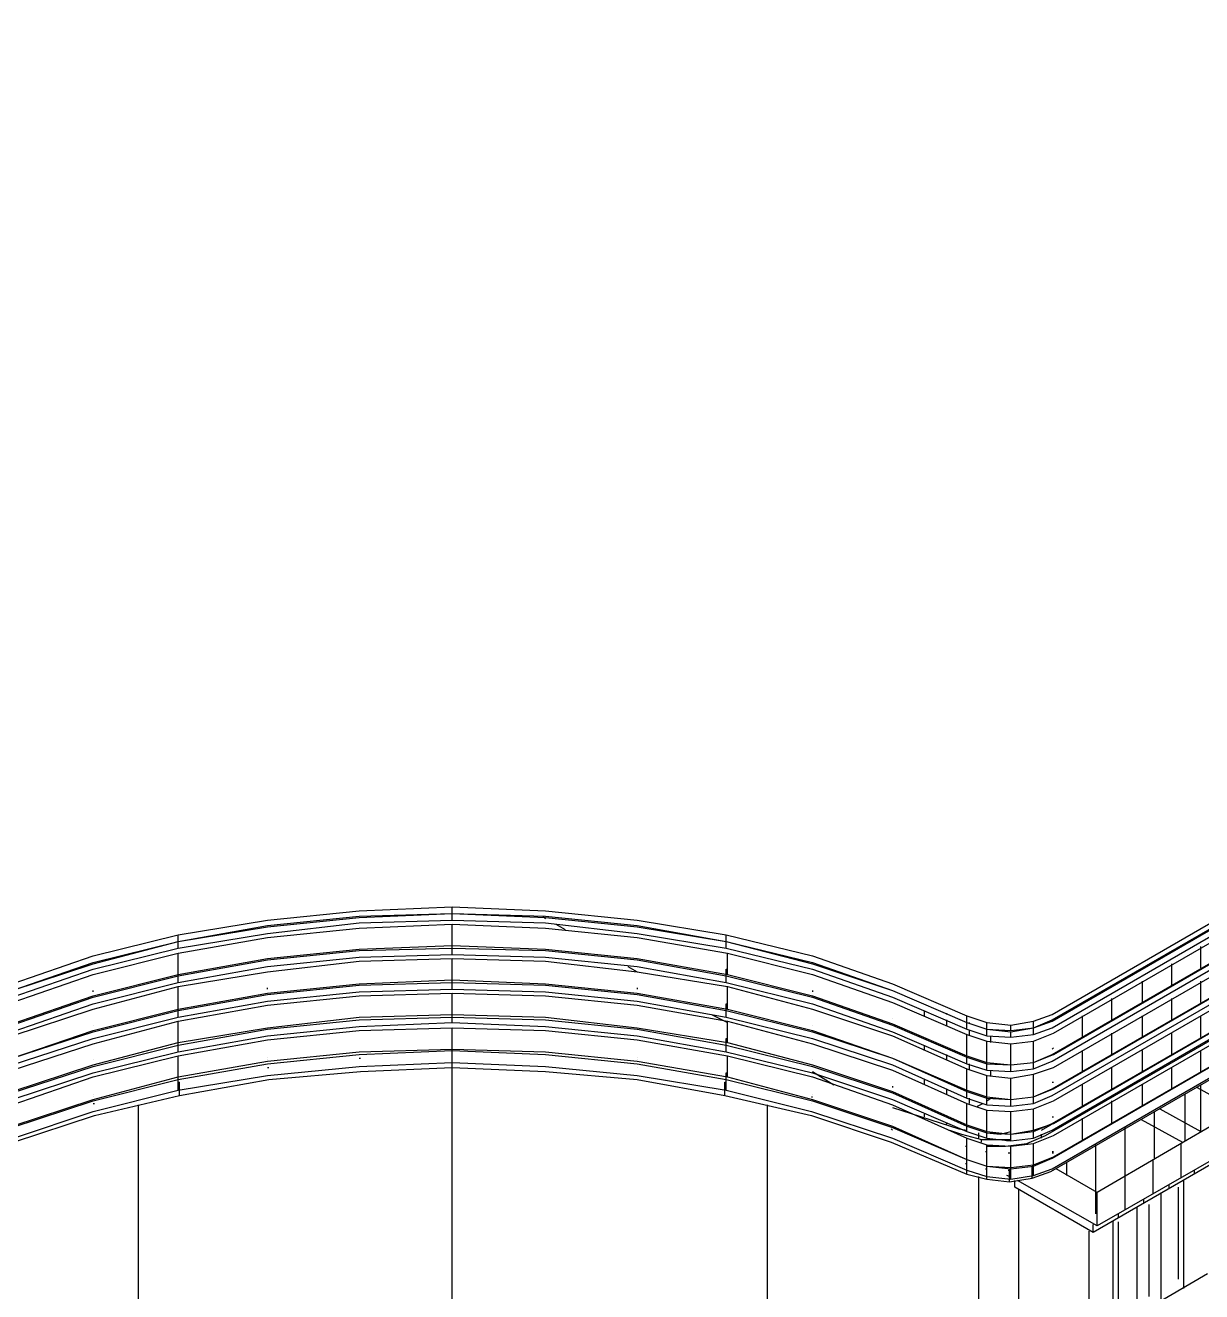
# Model space of a CAD drawing. Header units: inches. Extents: x 0.3 to 16.2, y 0.3 to 11.4.
# Drawn here: x 3.3969 to 3.7451, y 1.8337 to 2.2087 of the extents above; entities that cross this region are included whole.
import ezdxf

# ---------------------------------------------------------------- set-up
doc = ezdxf.new("R2010")
doc.units = ezdxf.units.IN
doc.header["$LTSCALE"] = 0.009843
doc.header["$MEASUREMENT"] = 0
doc.layers.add('GEOMETRY', color=7, linetype='Continuous')

msp = doc.modelspace()

# ---------------------------------------------------------------- linework, layer by layer
at = {"layer": 'GEOMETRY'}
for p, q in [((3.70079, 1.91575), (4.20787, 2.20866)), ((3.70079, 1.91575), (4.20787, 2.20866)), ((3.70079, 1.91417), (4.20787, 2.20669)), ((3.70079, 1.91378), (4.20827, 2.20669)), ((3.70079, 1.91378), (4.20827, 2.20669)), ((3.70079, 1.91181), (4.20827, 2.20512)), ((3.70118, 1.91024), (4.21142, 2.20472)), ((3.70118, 1.91024), (4.21142, 2.20472)), ((3.70118, 1.90394), (4.21142, 2.19843)), ((3.70079, 1.90394), (4.20827, 2.19685)), ((3.70079, 1.90394), (4.20827, 2.19685)), ((3.70079, 1.90394), (4.20827, 2.19685)), ((3.70079, 1.90197), (4.20827, 2.19488)), ((3.70118, 1.9), (4.21142, 2.19488)), ((3.70118, 1.9), (4.21142, 2.19488)), ((3.70079, 1.8937), (4.20827, 2.18661)), ((3.70079, 1.8937), (4.20827, 2.18661)), ((3.70079, 1.8937), (4.20827, 2.18661)), ((3.70118, 1.8937), (4.21142, 2.18819)), ((3.70079, 1.89173), (4.20827, 2.18465)), ((3.70118, 1.89016), (4.21142, 2.18465)), ((3.70118, 1.89016), (4.21142, 2.18465)), ((3.70079, 1.88346), (4.20827, 2.17638)), ((3.70079, 1.88346), (4.20827, 2.17638)), ((3.70079, 1.88346), (4.20827, 2.17638)), ((3.70118, 1.88346), (4.21142, 2.17835)), ((3.70079, 1.8815), (4.20827, 2.17441)), ((3.70118, 1.87992), (4.21142, 2.17441)), ((3.70118, 1.87992), (4.21142, 2.17441)), ((3.70118, 1.87362), (4.21142, 2.16811)), ((3.70079, 1.87323), (4.20827, 2.16614)), ((3.70079, 1.87008), (4.20591, 2.16181)), ((3.70039, 1.86929), (4.20079, 2.15827)), ((3.69882, 1.87992), (4.17402, 2.15394)), ((3.69882, 1.87992), (4.17402, 2.15394)), ((3.69764, 1.8815), (4.16181, 2.14961)), ((3.69764, 1.8815), (4.16181, 2.14961)), ((3.4685, 1.9437), (3.49567, 1.94646)), ((3.4685, 1.9437), (3.49567, 1.94646)), ((3.49567, 1.94646), (3.52323, 1.94764)), ((3.49567, 1.94646), (3.52323, 1.94764)), ((3.52323, 1.94764), (3.55079, 1.94646)), ((3.52323, 1.94764), (3.55079, 1.94646)), ((3.52323, 1.94567), (3.52323, 1.94764)), ((3.55079, 1.94646), (3.57795, 1.9437)), ((3.55079, 1.94646), (3.57795, 1.9437)), ((3.44213, 1.93937), (3.4685, 1.9437)), ((3.44213, 1.93937), (3.4685, 1.9437)), ((3.4685, 1.94213), (3.49567, 1.94488)), ((3.4685, 1.94173), (3.49567, 1.94449)), ((3.4685, 1.94173), (3.49567, 1.94449)), ((3.4685, 1.93976), (3.49567, 1.94291)), ((3.49567, 1.94488), (3.52323, 1.94567)), ((3.49567, 1.94449), (3.52323, 1.94567)), ((3.49567, 1.94449), (3.52323, 1.94567)), ((3.49567, 1.94291), (3.52323, 1.9437)), ((3.49567, 1.94134), (3.52323, 1.94252)), ((3.49567, 1.94134), (3.52323, 1.94252)), ((3.52323, 1.94567), (3.55079, 1.94488)), ((3.52323, 1.94567), (3.55079, 1.94449)), ((3.52323, 1.94567), (3.55079, 1.94449)), ((3.52323, 1.9437), (3.52323, 1.94567)), ((3.52323, 1.9437), (3.55079, 1.94291)), ((3.52323, 1.94252), (3.55079, 1.94134)), ((3.52323, 1.94252), (3.55079, 1.94134)), ((3.52323, 1.93622), (3.52323, 1.94252)), ((3.55, 1.94488), (3.55079, 1.94409)), ((3.55079, 1.94488), (3.57795, 1.94213)), ((3.55079, 1.94449), (3.57795, 1.94173)), ((3.55079, 1.94449), (3.57795, 1.94173)), ((3.55079, 1.94291), (3.57795, 1.93976)), ((3.55394, 1.94252), (3.55669, 1.94094)), ((3.57795, 1.9437), (3.60433, 1.93937)), ((3.57795, 1.9437), (3.60433, 1.93937)), ((3.41693, 1.93307), (3.44213, 1.93937)), ((3.41693, 1.93307), (3.44213, 1.93937)), ((3.44213, 1.9374), (3.4685, 1.94213)), ((3.44213, 1.9374), (3.4685, 1.94173)), ((3.44213, 1.9374), (3.4685, 1.94173)), ((3.44213, 1.93543), (3.4685, 1.93976)), ((3.44213, 1.9374), (3.44213, 1.93937)), ((3.4685, 1.93858), (3.49567, 1.94134)), ((3.4685, 1.93858), (3.49567, 1.94134)), ((3.55079, 1.94134), (3.57795, 1.93858)), ((3.55079, 1.94134), (3.57795, 1.93858)), ((3.57795, 1.94213), (3.60433, 1.9374)), ((3.57795, 1.94173), (3.60433, 1.9374)), ((3.57795, 1.94173), (3.60433, 1.9374)), ((3.57795, 1.93976), (3.60433, 1.93543)), ((3.60433, 1.93937), (3.62992, 1.93307)), ((3.60433, 1.93937), (3.62992, 1.93307)), ((3.60433, 1.9374), (3.60433, 1.93937)), ((3.41693, 1.9311), (3.44213, 1.9374)), ((3.41693, 1.93071), (3.44213, 1.9374)), ((3.41693, 1.93071), (3.44213, 1.9374)), ((3.41693, 1.92913), (3.44213, 1.93543)), ((3.44213, 1.93386), (3.4685, 1.93858)), ((3.44213, 1.93386), (3.4685, 1.93858)), ((3.44213, 1.93543), (3.44213, 1.9374)), ((3.4685, 1.93228), (3.49567, 1.93504)), ((3.49567, 1.93504), (3.52323, 1.93622)), ((3.49567, 1.93465), (3.52323, 1.93543)), ((3.49567, 1.93465), (3.52323, 1.93543)), ((3.49567, 1.93465), (3.52323, 1.93543)), ((3.52323, 1.93543), (3.52323, 1.9374)), ((3.52323, 1.93622), (3.55079, 1.93504)), ((3.52323, 1.93543), (3.55079, 1.93465)), ((3.52323, 1.93543), (3.55079, 1.93465)), ((3.52323, 1.93543), (3.55079, 1.93465)), ((3.52323, 1.93346), (3.52323, 1.93543)), ((3.55079, 1.93504), (3.57795, 1.93228)), ((3.57795, 1.93858), (3.60472, 1.93386)), ((3.57795, 1.93858), (3.60472, 1.93386)), ((3.60433, 1.9374), (3.62992, 1.9311)), ((3.60433, 1.9374), (3.62992, 1.93071)), ((3.60433, 1.9374), (3.62992, 1.93071)), ((3.60433, 1.93543), (3.60433, 1.9374)), ((3.60433, 1.93543), (3.62992, 1.92913)), ((3.74488, 1.92953), (3.74488, 1.93583)), ((3.39291, 1.9248), (3.41693, 1.93307)), ((3.39291, 1.9248), (3.41693, 1.93307)), ((3.41693, 1.92756), (3.44213, 1.93386)), ((3.41693, 1.92756), (3.44213, 1.93386)), ((3.44213, 1.92756), (3.44213, 1.93386)), ((3.44213, 1.92756), (3.4685, 1.93228)), ((3.44213, 1.92717), (3.4685, 1.93189)), ((3.44213, 1.92717), (3.4685, 1.93189)), ((3.44213, 1.92717), (3.4685, 1.93189)), ((3.4685, 1.93189), (3.49567, 1.93465)), ((3.4685, 1.93189), (3.49567, 1.93465)), ((3.4685, 1.93189), (3.49567, 1.93465)), ((3.4685, 1.93346), (3.4685, 1.93346)), ((3.4685, 1.93346), (3.4685, 1.93346)), ((3.4685, 1.92992), (3.49567, 1.93268)), ((3.4685, 1.92835), (3.49567, 1.9315)), ((3.4685, 1.92835), (3.49567, 1.9315)), ((3.49567, 1.93268), (3.52323, 1.93346)), ((3.49567, 1.9315), (3.52323, 1.93228)), ((3.49567, 1.9315), (3.52323, 1.93228)), ((3.52323, 1.93346), (3.55079, 1.93268)), ((3.52323, 1.93228), (3.55079, 1.9315)), ((3.52323, 1.93228), (3.55079, 1.9315)), ((3.52323, 1.92598), (3.52323, 1.93228)), ((3.55079, 1.93465), (3.57795, 1.93189)), ((3.55079, 1.93465), (3.57795, 1.93189)), ((3.55079, 1.93465), (3.57795, 1.93189)), ((3.55079, 1.93268), (3.57795, 1.92992)), ((3.55079, 1.9315), (3.57795, 1.92835)), ((3.55079, 1.9315), (3.57795, 1.92835)), ((3.57795, 1.93346), (3.57795, 1.93346)), ((3.57795, 1.93346), (3.57795, 1.93346)), ((3.57795, 1.93228), (3.60472, 1.92756)), ((3.57795, 1.93189), (3.60433, 1.92717)), ((3.57795, 1.93189), (3.60433, 1.92717)), ((3.57795, 1.93189), (3.60433, 1.92717)), ((3.60472, 1.93386), (3.62992, 1.92756)), ((3.60472, 1.93386), (3.62992, 1.92756)), ((3.60472, 1.92756), (3.60472, 1.93386)), ((3.62992, 1.93307), (3.65354, 1.9248)), ((3.62992, 1.93307), (3.65354, 1.9248)), ((3.39291, 1.92283), (3.41693, 1.9311)), ((3.39291, 1.92283), (3.41693, 1.93071)), ((3.39291, 1.92283), (3.41693, 1.93071)), ((3.39291, 1.92087), (3.41693, 1.92913)), ((3.39291, 1.91929), (3.41693, 1.92756)), ((3.39291, 1.91929), (3.41693, 1.92756)), ((3.41693, 1.92126), (3.44213, 1.92756)), ((3.44213, 1.9252), (3.4685, 1.92992)), ((3.44213, 1.92913), (3.44213, 1.92913)), ((3.44213, 1.92913), (3.44213, 1.92913)), ((3.44213, 1.92717), (3.44213, 1.92913)), ((3.44213, 1.92402), (3.4685, 1.92835)), ((3.44213, 1.92402), (3.4685, 1.92835)), ((3.5752, 1.92992), (3.57795, 1.92835)), ((3.57795, 1.92992), (3.60433, 1.9252)), ((3.57795, 1.92835), (3.60472, 1.92402)), ((3.57795, 1.92835), (3.60472, 1.92402)), ((3.60433, 1.92913), (3.60472, 1.92913)), ((3.60433, 1.92913), (3.60472, 1.92913)), ((3.60433, 1.92717), (3.60433, 1.92913)), ((3.60472, 1.92756), (3.62992, 1.92126)), ((3.62992, 1.9311), (3.65354, 1.92283)), ((3.62992, 1.93071), (3.65354, 1.92283)), ((3.62992, 1.93071), (3.65354, 1.92283)), ((3.62992, 1.92913), (3.65354, 1.92087)), ((3.62992, 1.92756), (3.65354, 1.91929)), ((3.62992, 1.92756), (3.65354, 1.91929)), ((3.73622, 1.92441), (3.73622, 1.93071)), ((3.41693, 1.92087), (3.44213, 1.92717)), ((3.41693, 1.92087), (3.44213, 1.92717)), ((3.41693, 1.92087), (3.44213, 1.92717)), ((3.41693, 1.9189), (3.44213, 1.9252)), ((3.41693, 1.91732), (3.44213, 1.92402)), ((3.41693, 1.91732), (3.44213, 1.92402)), ((3.44213, 1.9252), (3.44213, 1.92717)), ((3.44213, 1.91732), (3.44213, 1.92402)), ((3.4685, 1.92205), (3.49567, 1.9248)), ((3.4685, 1.92165), (3.49567, 1.92441)), ((3.4685, 1.92165), (3.49567, 1.92441)), ((3.4685, 1.92165), (3.49567, 1.92441)), ((3.49567, 1.9248), (3.52323, 1.92598)), ((3.49567, 1.92441), (3.52323, 1.9252)), ((3.49567, 1.92441), (3.52323, 1.9252)), ((3.49567, 1.92441), (3.52323, 1.9252)), ((3.52323, 1.9252), (3.52323, 1.92717)), ((3.52323, 1.92598), (3.55079, 1.9248)), ((3.52323, 1.9252), (3.55079, 1.92441)), ((3.52323, 1.9252), (3.55079, 1.92441)), ((3.52323, 1.9252), (3.55079, 1.92441)), ((3.52323, 1.92323), (3.52323, 1.9252)), ((3.55079, 1.9248), (3.57795, 1.92205)), ((3.55079, 1.92441), (3.57795, 1.92165)), ((3.55079, 1.92441), (3.57795, 1.92165)), ((3.55079, 1.92441), (3.57795, 1.92165)), ((3.60433, 1.92717), (3.62992, 1.92087)), ((3.60433, 1.92717), (3.62992, 1.92087)), ((3.60433, 1.92717), (3.62992, 1.92087)), ((3.60433, 1.9252), (3.60433, 1.92717)), ((3.60433, 1.9252), (3.62992, 1.9189)), ((3.60472, 1.92402), (3.62992, 1.91732)), ((3.60472, 1.92402), (3.62992, 1.91732)), ((3.60472, 1.91732), (3.60472, 1.92402)), ((3.65354, 1.9248), (3.67559, 1.91535)), ((3.65354, 1.9248), (3.67559, 1.91535)), ((3.72756, 1.91929), (3.72756, 1.92559)), ((3.74488, 1.91929), (3.74488, 1.92559)), ((3.39291, 1.91299), (3.41693, 1.92126)), ((3.39291, 1.9126), (3.41693, 1.92087)), ((3.39291, 1.9126), (3.41693, 1.92087)), ((3.39291, 1.9126), (3.41693, 1.92087)), ((3.41693, 1.92244), (3.41693, 1.92283)), ((3.41693, 1.92244), (3.41693, 1.92283)), ((3.44213, 1.91732), (3.4685, 1.92205)), ((3.44213, 1.91693), (3.4685, 1.92165)), ((3.44213, 1.91693), (3.4685, 1.92165)), ((3.44213, 1.91693), (3.4685, 1.92165)), ((3.4685, 1.92323), (3.4685, 1.92362)), ((3.4685, 1.92323), (3.4685, 1.92362)), ((3.4685, 1.91969), (3.49567, 1.92244)), ((3.4685, 1.9185), (3.49567, 1.92126)), ((3.4685, 1.9185), (3.49567, 1.92126)), ((3.49567, 1.92244), (3.52323, 1.92323)), ((3.49567, 1.92126), (3.52323, 1.92205)), ((3.49567, 1.92126), (3.52323, 1.92205)), ((3.52323, 1.92323), (3.55079, 1.92244)), ((3.52323, 1.92205), (3.55079, 1.92126)), ((3.52323, 1.92205), (3.55079, 1.92126)), ((3.52323, 1.91575), (3.52323, 1.92205)), ((3.55079, 1.92244), (3.57795, 1.91969)), ((3.55079, 1.92126), (3.57795, 1.9185)), ((3.55079, 1.92126), (3.57795, 1.9185)), ((3.57795, 1.92362), (3.57795, 1.92323)), ((3.57795, 1.92362), (3.57795, 1.92323)), ((3.57795, 1.92205), (3.60472, 1.91732)), ((3.57795, 1.92165), (3.60433, 1.91693)), ((3.57795, 1.92165), (3.60433, 1.91693)), ((3.57795, 1.92165), (3.60433, 1.91693)), ((3.62992, 1.92283), (3.62992, 1.92244)), ((3.62992, 1.92283), (3.62992, 1.92244)), ((3.62992, 1.92126), (3.65354, 1.91299)), ((3.62992, 1.92087), (3.65354, 1.9126)), ((3.62992, 1.92087), (3.65354, 1.9126)), ((3.62992, 1.92087), (3.65354, 1.9126)), ((3.65354, 1.92283), (3.67559, 1.91339)), ((3.65354, 1.92283), (3.67559, 1.91339)), ((3.65354, 1.92283), (3.67559, 1.91339)), ((3.65354, 1.92087), (3.67559, 1.91142)), ((3.7185, 1.91417), (3.7185, 1.92047)), ((3.73622, 1.91417), (3.73622, 1.92047)), ((3.39291, 1.91063), (3.41693, 1.9189)), ((3.39291, 1.90945), (3.41693, 1.91732)), ((3.39291, 1.90945), (3.41693, 1.91732)), ((3.41693, 1.91102), (3.44213, 1.91732)), ((3.41693, 1.91063), (3.44213, 1.91693)), ((3.41693, 1.91063), (3.44213, 1.91693)), ((3.41693, 1.91063), (3.44213, 1.91693)), ((3.44213, 1.91496), (3.4685, 1.91969)), ((3.44213, 1.9189), (3.44213, 1.9189)), ((3.44213, 1.9189), (3.44213, 1.9189)), ((3.44213, 1.91693), (3.44213, 1.9189)), ((3.44213, 1.91378), (3.4685, 1.9185)), ((3.44213, 1.91378), (3.4685, 1.9185)), ((3.44213, 1.91496), (3.44213, 1.91693)), ((3.52323, 1.91496), (3.52323, 1.91693)), ((3.57795, 1.91969), (3.60433, 1.91496)), ((3.57795, 1.9185), (3.60472, 1.91378)), ((3.57795, 1.9185), (3.60472, 1.91378)), ((3.60433, 1.9189), (3.60472, 1.9189)), ((3.60433, 1.9189), (3.60472, 1.9189)), ((3.60433, 1.91693), (3.60433, 1.9189)), ((3.60433, 1.91693), (3.62992, 1.91063)), ((3.60433, 1.91693), (3.62992, 1.91063)), ((3.60433, 1.91693), (3.62992, 1.91063)), ((3.60433, 1.91496), (3.60433, 1.91693)), ((3.60472, 1.91732), (3.62992, 1.91102)), ((3.62992, 1.9189), (3.65354, 1.91063)), ((3.62992, 1.91732), (3.65354, 1.90945)), ((3.62992, 1.91732), (3.65354, 1.90945)), ((3.65354, 1.91929), (3.67559, 1.90984)), ((3.65354, 1.91929), (3.67559, 1.90984)), ((3.66299, 1.9189), (3.66299, 1.9189)), ((3.66299, 1.91535), (3.66299, 1.91693)), ((3.41693, 1.90866), (3.44213, 1.91496)), ((3.41693, 1.90709), (3.44213, 1.91378)), ((3.41693, 1.90709), (3.44213, 1.91378)), ((3.41693, 1.9126), (3.41693, 1.9126)), ((3.41693, 1.9126), (3.41693, 1.9126)), ((3.44213, 1.90748), (3.44213, 1.91378)), ((3.4685, 1.91181), (3.49567, 1.91496)), ((3.4685, 1.91142), (3.49567, 1.91417)), ((3.4685, 1.91142), (3.49567, 1.91417)), ((3.4685, 1.91142), (3.49567, 1.91417)), ((3.4685, 1.91339), (3.4685, 1.91339)), ((3.4685, 1.91339), (3.4685, 1.91339)), ((3.49567, 1.91496), (3.52323, 1.91575)), ((3.49567, 1.91417), (3.52323, 1.91496)), ((3.49567, 1.91417), (3.52323, 1.91496)), ((3.49567, 1.91417), (3.52323, 1.91496)), ((3.49567, 1.9122), (3.52323, 1.91339)), ((3.52323, 1.91575), (3.55079, 1.91496)), ((3.52323, 1.91496), (3.55079, 1.91417)), ((3.52323, 1.91496), (3.55079, 1.91417)), ((3.52323, 1.91496), (3.55079, 1.91417)), ((3.52323, 1.91339), (3.52323, 1.91496)), ((3.52323, 1.91339), (3.55079, 1.9122)), ((3.55079, 1.91496), (3.57795, 1.91181)), ((3.55079, 1.91417), (3.57795, 1.91142)), ((3.55079, 1.91417), (3.57795, 1.91142)), ((3.55079, 1.91417), (3.57795, 1.91142)), ((3.57795, 1.91339), (3.57795, 1.91339)), ((3.57795, 1.91339), (3.57795, 1.91339)), ((3.6, 1.91575), (3.60472, 1.91339)), ((3.60433, 1.91496), (3.62992, 1.90866)), ((3.60472, 1.91378), (3.62992, 1.90709)), ((3.60472, 1.91378), (3.62992, 1.90709)), ((3.60472, 1.90748), (3.60472, 1.91378)), ((3.62992, 1.9126), (3.62992, 1.9126)), ((3.62992, 1.9126), (3.62992, 1.9126)), ((3.65354, 1.91457), (3.65354, 1.91457)), ((3.65354, 1.91457), (3.65354, 1.91457)), ((3.65354, 1.91299), (3.67559, 1.90354)), ((3.65354, 1.9126), (3.67559, 1.90315)), ((3.65354, 1.9126), (3.67559, 1.90315)), ((3.65354, 1.9126), (3.67559, 1.90315)), ((3.66969, 1.91575), (3.66969, 1.91614)), ((3.66969, 1.9126), (3.66969, 1.91417)), ((3.67559, 1.91535), (3.6815, 1.91339)), ((3.67559, 1.91535), (3.6815, 1.91339)), ((3.67559, 1.91339), (3.67559, 1.91535)), ((3.67559, 1.91339), (3.6815, 1.91142)), ((3.67559, 1.91339), (3.6815, 1.91142)), ((3.67559, 1.91339), (3.6815, 1.91142)), ((3.67559, 1.91142), (3.67559, 1.91339)), ((3.67638, 1.91299), (3.67638, 1.91339)), ((3.6815, 1.91142), (3.6815, 1.91339)), ((3.6815, 1.91339), (3.68858, 1.9126)), ((3.6815, 1.91339), (3.68858, 1.9126)), ((3.68858, 1.9126), (3.69528, 1.91378)), ((3.68858, 1.9126), (3.69528, 1.91378)), ((3.68858, 1.91102), (3.68858, 1.9126)), ((3.69528, 1.91378), (3.70079, 1.91575)), ((3.69528, 1.91378), (3.70079, 1.91575)), ((3.69528, 1.91181), (3.70079, 1.91417)), ((3.69528, 1.91181), (3.69528, 1.91378)), ((3.69528, 1.91181), (3.70079, 1.91378)), ((3.69528, 1.91181), (3.70079, 1.91378)), ((3.70984, 1.90906), (3.70984, 1.91535)), ((3.72756, 1.90906), (3.72756, 1.91535)), ((3.74488, 1.90906), (3.74488, 1.91535)), ((3.39291, 1.90276), (3.41693, 1.91102)), ((3.39291, 1.90276), (3.41693, 1.91063)), ((3.39291, 1.90276), (3.41693, 1.91063)), ((3.39291, 1.90276), (3.41693, 1.91063)), ((3.44213, 1.90748), (3.4685, 1.91181)), ((3.44213, 1.90669), (3.4685, 1.91142)), ((3.44213, 1.90669), (3.4685, 1.91142)), ((3.44213, 1.90669), (3.4685, 1.91142)), ((3.44213, 1.90472), (3.4685, 1.90945)), ((3.4685, 1.90945), (3.49567, 1.9122)), ((3.4685, 1.90827), (3.49567, 1.91102)), ((3.4685, 1.90827), (3.49567, 1.91102)), ((3.49567, 1.91102), (3.52323, 1.91181)), ((3.49567, 1.91102), (3.52323, 1.91181)), ((3.52323, 1.91181), (3.55079, 1.91102)), ((3.52323, 1.91181), (3.55079, 1.91102)), ((3.52323, 1.90551), (3.52323, 1.91181)), ((3.55079, 1.9122), (3.57795, 1.90945)), ((3.55079, 1.91102), (3.57795, 1.90827)), ((3.55079, 1.91102), (3.57795, 1.90827)), ((3.57795, 1.91181), (3.60472, 1.90748)), ((3.57795, 1.91142), (3.60433, 1.90669)), ((3.57795, 1.91142), (3.60433, 1.90669)), ((3.57795, 1.91142), (3.60433, 1.90669)), ((3.57795, 1.90945), (3.60433, 1.90472)), ((3.62992, 1.91102), (3.65354, 1.90276)), ((3.62992, 1.91063), (3.65354, 1.90276)), ((3.62992, 1.91063), (3.65354, 1.90276)), ((3.62992, 1.91063), (3.65354, 1.90276)), ((3.65354, 1.91063), (3.67559, 1.90118)), ((3.65354, 1.90945), (3.67559, 1.89961)), ((3.65354, 1.90945), (3.67559, 1.89961)), ((3.67559, 1.91142), (3.6815, 1.90945)), ((3.67559, 1.90984), (3.6815, 1.90787)), ((3.67559, 1.90984), (3.6815, 1.90787)), ((3.67559, 1.90354), (3.67559, 1.90984)), ((3.67638, 1.90945), (3.67638, 1.91102)), ((3.6815, 1.91142), (3.68858, 1.91102)), ((3.6815, 1.90945), (3.6815, 1.91142)), ((3.6815, 1.91142), (3.68858, 1.91063)), ((3.6815, 1.91142), (3.68858, 1.91063)), ((3.6815, 1.90945), (3.68858, 1.90906)), ((3.68268, 1.91142), (3.68268, 1.91142)), ((3.68268, 1.90748), (3.68268, 1.90945)), ((3.68858, 1.91102), (3.69528, 1.91181)), ((3.68858, 1.91063), (3.69528, 1.91181)), ((3.68858, 1.91063), (3.69528, 1.91181)), ((3.68858, 1.90906), (3.68858, 1.91063)), ((3.68858, 1.90906), (3.69528, 1.90984)), ((3.69528, 1.90984), (3.69528, 1.91181)), ((3.69528, 1.90984), (3.70079, 1.91181)), ((3.69528, 1.90787), (3.70118, 1.91024)), ((3.69528, 1.90787), (3.70118, 1.91024)), ((3.7185, 1.90394), (3.7185, 1.91024)), ((3.73622, 1.90394), (3.73622, 1.91024)), ((3.39291, 1.90079), (3.41693, 1.90866)), ((3.39291, 1.89921), (3.41693, 1.90709)), ((3.39291, 1.89921), (3.41693, 1.90709)), ((3.41693, 1.90079), (3.44213, 1.90748)), ((3.41693, 1.90039), (3.44213, 1.90669)), ((3.41693, 1.90039), (3.44213, 1.90669)), ((3.41693, 1.90039), (3.44213, 1.90669)), ((3.44213, 1.90866), (3.44213, 1.90866)), ((3.44213, 1.90866), (3.44213, 1.90866)), ((3.44213, 1.90669), (3.44213, 1.90866)), ((3.44213, 1.90354), (3.4685, 1.90827)), ((3.44213, 1.90354), (3.4685, 1.90827)), ((3.44213, 1.90472), (3.44213, 1.90669)), ((3.49567, 1.90472), (3.52323, 1.90551)), ((3.49567, 1.90394), (3.52323, 1.90512)), ((3.52323, 1.9063), (3.52323, 1.90709)), ((3.52323, 1.90512), (3.52323, 1.90669)), ((3.52323, 1.9063), (3.52323, 1.90669)), ((3.52323, 1.90157), (3.52323, 1.90591)), ((3.52323, 1.90551), (3.55079, 1.90472)), ((3.52323, 1.90512), (3.55079, 1.90394)), ((3.57795, 1.90827), (3.60472, 1.90354)), ((3.57795, 1.90827), (3.60472, 1.90354)), ((3.60433, 1.90866), (3.60472, 1.90866)), ((3.60433, 1.90866), (3.60472, 1.90866)), ((3.60433, 1.90669), (3.60433, 1.90866)), ((3.60433, 1.90669), (3.62992, 1.90039)), ((3.60433, 1.90669), (3.62992, 1.90039)), ((3.60433, 1.90669), (3.62992, 1.90039)), ((3.60433, 1.90472), (3.60433, 1.90669)), ((3.60472, 1.90748), (3.62992, 1.90079)), ((3.62992, 1.90866), (3.65354, 1.90079)), ((3.62992, 1.90709), (3.65354, 1.89921)), ((3.62992, 1.90709), (3.65354, 1.89921)), ((3.66299, 1.90512), (3.66299, 1.90669)), ((3.67559, 1.90315), (3.67559, 1.90512)), ((3.6815, 1.90157), (3.6815, 1.90787)), ((3.6815, 1.90787), (3.68858, 1.90709)), ((3.6815, 1.90787), (3.68858, 1.90709)), ((3.68858, 1.90709), (3.69528, 1.90787)), ((3.68858, 1.90709), (3.69528, 1.90787)), ((3.68858, 1.90079), (3.68858, 1.90709)), ((3.69528, 1.90157), (3.69528, 1.90787)), ((3.70079, 1.90551), (3.70118, 1.90591)), ((3.70079, 1.90551), (3.70118, 1.90591)), ((3.70984, 1.89882), (3.70984, 1.90512)), ((3.72756, 1.89882), (3.72756, 1.90512)), ((3.74488, 1.89882), (3.74488, 1.90512)), ((3.41693, 1.89843), (3.44213, 1.90472)), ((3.41693, 1.89724), (3.44213, 1.90354)), ((3.41693, 1.89724), (3.44213, 1.90354)), ((3.41693, 1.90236), (3.41693, 1.90236)), ((3.41693, 1.90236), (3.41693, 1.90236)), ((3.44213, 1.89724), (3.44213, 1.90354)), ((3.44213, 1.89724), (3.4685, 1.90197)), ((3.4685, 1.90197), (3.49567, 1.90472)), ((3.4685, 1.90118), (3.49567, 1.90394)), ((3.4685, 1.90315), (3.4685, 1.90315)), ((3.4685, 1.90315), (3.4685, 1.90315)), ((3.4685, 1.90236), (3.4685, 1.90236)), ((3.4685, 1.90236), (3.4685, 1.90236)), ((3.49567, 1.90276), (3.49606, 1.90276)), ((3.49567, 1.90276), (3.49606, 1.90276)), ((3.49567, 1.90039), (3.52323, 1.90157)), ((3.52323, 1.9), (3.52323, 1.90354)), ((3.52323, 1.90157), (3.55079, 1.90039)), ((3.55079, 1.90472), (3.57795, 1.90197)), ((3.55079, 1.90394), (3.57795, 1.90118)), ((3.55079, 1.90276), (3.55079, 1.90276)), ((3.55079, 1.90276), (3.55079, 1.90276)), ((3.57795, 1.90315), (3.57795, 1.90315)), ((3.57795, 1.90315), (3.57795, 1.90315)), ((3.57795, 1.90236), (3.57795, 1.90236)), ((3.57795, 1.90236), (3.57795, 1.90236)), ((3.57795, 1.90197), (3.60472, 1.89724)), ((3.60433, 1.90472), (3.62992, 1.89843)), ((3.60472, 1.90354), (3.62992, 1.89724)), ((3.60472, 1.90354), (3.62992, 1.89724)), ((3.60472, 1.89724), (3.60472, 1.90354)), ((3.62992, 1.90236), (3.62992, 1.90236)), ((3.62992, 1.90236), (3.62992, 1.90236)), ((3.65354, 1.90433), (3.65354, 1.90433)), ((3.65354, 1.90433), (3.65354, 1.90433)), ((3.65354, 1.90276), (3.67559, 1.89331)), ((3.65354, 1.90276), (3.67559, 1.89291)), ((3.65354, 1.90276), (3.67559, 1.89291)), ((3.65354, 1.90276), (3.67559, 1.89291)), ((3.66969, 1.90236), (3.66969, 1.90394)), ((3.67559, 1.90354), (3.6815, 1.90157)), ((3.67559, 1.90315), (3.6815, 1.90118)), ((3.67559, 1.90315), (3.6815, 1.90118)), ((3.67559, 1.90315), (3.6815, 1.90118)), ((3.67559, 1.90118), (3.67559, 1.90315)), ((3.6815, 1.90118), (3.6815, 1.90315)), ((3.6815, 1.90157), (3.68858, 1.90079)), ((3.68858, 1.90079), (3.68858, 1.90236)), ((3.68858, 1.90079), (3.69528, 1.90157)), ((3.68858, 1.90079), (3.69528, 1.90157)), ((3.68858, 1.90079), (3.69528, 1.90157)), ((3.68858, 1.90079), (3.69528, 1.90157)), ((3.69528, 1.90157), (3.70118, 1.90394)), ((3.69528, 1.90157), (3.70079, 1.90394)), ((3.69528, 1.90157), (3.70079, 1.90394)), ((3.69528, 1.90157), (3.70079, 1.90394)), ((3.69528, 1.90157), (3.69528, 1.90354)), ((3.69528, 1.90354), (3.69528, 1.90354)), ((3.69528, 1.90354), (3.69528, 1.90354)), ((3.69528, 1.89961), (3.70079, 1.90197)), ((3.69528, 1.89961), (3.69528, 1.90157)), ((3.39291, 1.89291), (3.41693, 1.90079)), ((3.39291, 1.89252), (3.41693, 1.90039)), ((3.39291, 1.89252), (3.41693, 1.90039)), ((3.39291, 1.89252), (3.41693, 1.90039)), ((3.39291, 1.89055), (3.41693, 1.89843)), ((3.44213, 1.89646), (3.4685, 1.90118)), ((3.44213, 1.89843), (3.44213, 1.89843)), ((3.44213, 1.89843), (3.44213, 1.89843)), ((3.44213, 1.89646), (3.44213, 1.89843)), ((3.44213, 1.89764), (3.44213, 1.89764)), ((3.44213, 1.89331), (3.4685, 1.89764)), ((3.44213, 1.89764), (3.44213, 1.89764)), ((3.44213, 1.89331), (3.44213, 1.89764)), ((3.4685, 1.89764), (3.49567, 1.90039)), ((3.4685, 1.9), (3.4689, 1.9)), ((3.4685, 1.9), (3.4689, 1.9)), ((3.4689, 1.89646), (3.49606, 1.89882)), ((3.49606, 1.89882), (3.52323, 1.9)), ((3.52323, 1.82717), (3.52323, 1.90079)), ((3.52323, 1.9), (3.55079, 1.89882)), ((3.55079, 1.90039), (3.57795, 1.89764)), ((3.55079, 1.89882), (3.57795, 1.89646)), ((3.57795, 1.90118), (3.60433, 1.89646)), ((3.57795, 1.9), (3.57795, 1.9)), ((3.57795, 1.9), (3.57795, 1.9)), ((3.57795, 1.89764), (3.60433, 1.89331)), ((3.60433, 1.89843), (3.60472, 1.89843)), ((3.60433, 1.89843), (3.60472, 1.89843)), ((3.60433, 1.89646), (3.60433, 1.89843)), ((3.60433, 1.89764), (3.60433, 1.89764)), ((3.60433, 1.89764), (3.60433, 1.89764)), ((3.60433, 1.89331), (3.60433, 1.89764)), ((3.62992, 1.90079), (3.65354, 1.89291)), ((3.62992, 1.90039), (3.65354, 1.89252)), ((3.62992, 1.90039), (3.65354, 1.89252)), ((3.62992, 1.90039), (3.65354, 1.89252)), ((3.62992, 1.89882), (3.63622, 1.89488)), ((3.62992, 1.89843), (3.65354, 1.89055)), ((3.65354, 1.90079), (3.67559, 1.89094)), ((3.65354, 1.89921), (3.67559, 1.88937)), ((3.65354, 1.89921), (3.67559, 1.88937)), ((3.67559, 1.90118), (3.6815, 1.89921)), ((3.67559, 1.89961), (3.6815, 1.89764)), ((3.67559, 1.89961), (3.6815, 1.89764)), ((3.67559, 1.89331), (3.67559, 1.89961)), ((3.67638, 1.89921), (3.67638, 1.90118)), ((3.6815, 1.90118), (3.68858, 1.90079)), ((3.6815, 1.89921), (3.6815, 1.90118)), ((3.6815, 1.90118), (3.68858, 1.90079)), ((3.6815, 1.90118), (3.68858, 1.90079)), ((3.6815, 1.89921), (3.68858, 1.89882)), ((3.6815, 1.89134), (3.6815, 1.89764)), ((3.6815, 1.89764), (3.68858, 1.89685)), ((3.6815, 1.89764), (3.68858, 1.89685)), ((3.68268, 1.89764), (3.68268, 1.89921)), ((3.68858, 1.89882), (3.68858, 1.90079)), ((3.68858, 1.89882), (3.69528, 1.89961)), ((3.68858, 1.89685), (3.69528, 1.89803)), ((3.68858, 1.89685), (3.69528, 1.89803)), ((3.69528, 1.89803), (3.70118, 1.9)), ((3.69528, 1.89803), (3.70118, 1.9)), ((3.69528, 1.89134), (3.69528, 1.89803)), ((3.7185, 1.8937), (3.7185, 1.9)), ((3.73622, 1.8937), (3.73622, 1.9)), ((3.39291, 1.88898), (3.41693, 1.89724)), ((3.39291, 1.88898), (3.41693, 1.89724)), ((3.41693, 1.89055), (3.44213, 1.89724)), ((3.41693, 1.89016), (3.44213, 1.89646)), ((3.44213, 1.89567), (3.44252, 1.89567)), ((3.44213, 1.89567), (3.44252, 1.89567)), ((3.44252, 1.89173), (3.4689, 1.89646)), ((3.44252, 1.89173), (3.44252, 1.89567)), ((3.57795, 1.89646), (3.60394, 1.89173)), ((3.60394, 1.89567), (3.60433, 1.89567)), ((3.60394, 1.89567), (3.60433, 1.89567)), ((3.60394, 1.89173), (3.60394, 1.89567)), ((3.60433, 1.89646), (3.62992, 1.89016)), ((3.60472, 1.89724), (3.62992, 1.89055)), ((3.62992, 1.89724), (3.65354, 1.88898)), ((3.62992, 1.89724), (3.65354, 1.88898)), ((3.65354, 1.89449), (3.65354, 1.89409)), ((3.65354, 1.89449), (3.65354, 1.89409)), ((3.66299, 1.89488), (3.66299, 1.89646)), ((3.67559, 1.89291), (3.67559, 1.89488)), ((3.68858, 1.89055), (3.68858, 1.89685)), ((3.70079, 1.89567), (3.70118, 1.89567)), ((3.70079, 1.89567), (3.70118, 1.89567)), ((3.70984, 1.88858), (3.70984, 1.89488)), ((3.72756, 1.88858), (3.72756, 1.89488)), ((3.7437, 1.89409), (3.75591, 1.8874)), ((3.74488, 1.8811), (3.74488, 1.89488)), ((3.39291, 1.88268), (3.41693, 1.89055)), ((3.39291, 1.88228), (3.41693, 1.89016)), ((3.41693, 1.88701), (3.44213, 1.89331)), ((3.41693, 1.89213), (3.41693, 1.89213)), ((3.41693, 1.89213), (3.41693, 1.89213)), ((3.41693, 1.89134), (3.41693, 1.89134)), ((3.41693, 1.89134), (3.41693, 1.89134)), ((3.41732, 1.88583), (3.44252, 1.89173)), ((3.60394, 1.89173), (3.62953, 1.88583)), ((3.60433, 1.89331), (3.62953, 1.88701)), ((3.62953, 1.89134), (3.62992, 1.89134)), ((3.62953, 1.89134), (3.62992, 1.89134)), ((3.62992, 1.89213), (3.62992, 1.89213)), ((3.62992, 1.89213), (3.62992, 1.89213)), ((3.62992, 1.89055), (3.65354, 1.88268)), ((3.62992, 1.89016), (3.65354, 1.88228)), ((3.65354, 1.89291), (3.67559, 1.88307)), ((3.65354, 1.89252), (3.67559, 1.88268)), ((3.65354, 1.89252), (3.67559, 1.88268)), ((3.65354, 1.89252), (3.67559, 1.88268)), ((3.65354, 1.89055), (3.67559, 1.8811)), ((3.66969, 1.89213), (3.66969, 1.8937)), ((3.67559, 1.89331), (3.6815, 1.89134)), ((3.67559, 1.89291), (3.6815, 1.89094)), ((3.67559, 1.89291), (3.6815, 1.89094)), ((3.67559, 1.89291), (3.6815, 1.89094)), ((3.67559, 1.89094), (3.67559, 1.89291)), ((3.67559, 1.89094), (3.6815, 1.88898)), ((3.67638, 1.88937), (3.67638, 1.89094)), ((3.6815, 1.89094), (3.6815, 1.89291)), ((3.6815, 1.89134), (3.68858, 1.89055)), ((3.6815, 1.89094), (3.68858, 1.89055)), ((3.6815, 1.88898), (3.6815, 1.89094)), ((3.6815, 1.89094), (3.68858, 1.89055)), ((3.6815, 1.89094), (3.68858, 1.89055)), ((3.6815, 1.89016), (3.68268, 1.89094)), ((3.68858, 1.89055), (3.68858, 1.89252)), ((3.68858, 1.89055), (3.69528, 1.89134)), ((3.68858, 1.89055), (3.69528, 1.89134)), ((3.68858, 1.89055), (3.69528, 1.89134)), ((3.68858, 1.89055), (3.69528, 1.89134)), ((3.68858, 1.88858), (3.68858, 1.89055)), ((3.69528, 1.89134), (3.70118, 1.8937)), ((3.69528, 1.89134), (3.70079, 1.8937)), ((3.69528, 1.89134), (3.70079, 1.8937)), ((3.69528, 1.89134), (3.70079, 1.8937)), ((3.69528, 1.89134), (3.69528, 1.89331)), ((3.69528, 1.89331), (3.69528, 1.89331)), ((3.69528, 1.89331), (3.69528, 1.89331)), ((3.69528, 1.88937), (3.70079, 1.89173)), ((3.69528, 1.88937), (3.69528, 1.89134)), ((3.69528, 1.8878), (3.70118, 1.89016)), ((3.69528, 1.8878), (3.70118, 1.89016)), ((3.7185, 1.88346), (3.7185, 1.89016)), ((3.74016, 1.87835), (3.74016, 1.89213)), ((3.39331, 1.87913), (3.41693, 1.88701)), ((3.41693, 1.88937), (3.41732, 1.88937)), ((3.41693, 1.88937), (3.41732, 1.88937)), ((3.43031, 1.81811), (3.43031, 1.88898)), ((3.61654, 1.81811), (3.61654, 1.88898)), ((3.62953, 1.88937), (3.62953, 1.88937)), ((3.62953, 1.88937), (3.62953, 1.88937)), ((3.62953, 1.88701), (3.65354, 1.87913)), ((3.65354, 1.88898), (3.67559, 1.87913)), ((3.65354, 1.88898), (3.67559, 1.87913)), ((3.65354, 1.88819), (3.67323, 1.88189)), ((3.65354, 1.88819), (3.67323, 1.88189)), ((3.67559, 1.88937), (3.6815, 1.8874)), ((3.67559, 1.88937), (3.6815, 1.8874)), ((3.67559, 1.88307), (3.67559, 1.88937)), ((3.67874, 1.88858), (3.68031, 1.88937)), ((3.6815, 1.88898), (3.68858, 1.88858)), ((3.6815, 1.8811), (3.6815, 1.8874)), ((3.6815, 1.8874), (3.68858, 1.88701)), ((3.6815, 1.8874), (3.68858, 1.88701)), ((3.68858, 1.88858), (3.69528, 1.88937)), ((3.68858, 1.88701), (3.69528, 1.8878)), ((3.68858, 1.88701), (3.69528, 1.8878)), ((3.68858, 1.88031), (3.68858, 1.88701)), ((3.69528, 1.8815), (3.69528, 1.8878)), ((3.75591, 1.8874), (3.71417, 1.86299)), ((3.75591, 1.8874), (3.71417, 1.86299)), ((3.7311, 1.87323), (3.7311, 1.88701)), ((3.73268, 1.8878), (3.74488, 1.8811)), ((3.39331, 1.87795), (3.41732, 1.88583)), ((3.62953, 1.88583), (3.65315, 1.87795)), ((3.65354, 1.88425), (3.65354, 1.88425)), ((3.65354, 1.88425), (3.65354, 1.88425)), ((3.65354, 1.88346), (3.65354, 1.88346)), ((3.65354, 1.88346), (3.65354, 1.88346)), ((3.65354, 1.88268), (3.67559, 1.87283)), ((3.66299, 1.88543), (3.66299, 1.88622)), ((3.66929, 1.88307), (3.66969, 1.88346)), ((3.66969, 1.88346), (3.66969, 1.88346)), ((3.67559, 1.88268), (3.67559, 1.88465)), ((3.67559, 1.88307), (3.6815, 1.8811)), ((3.67559, 1.88268), (3.6815, 1.88071)), ((3.67559, 1.88268), (3.6815, 1.88071)), ((3.67559, 1.88268), (3.6815, 1.88071)), ((3.67559, 1.8811), (3.67559, 1.88268)), ((3.6815, 1.88071), (3.6815, 1.88268)), ((3.69528, 1.8815), (3.70118, 1.88346)), ((3.69528, 1.8811), (3.70079, 1.88346)), ((3.69528, 1.8811), (3.70079, 1.88346)), ((3.69528, 1.8811), (3.70079, 1.88346)), ((3.69528, 1.8811), (3.69528, 1.88307)), ((3.69528, 1.88307), (3.69528, 1.88307)), ((3.69528, 1.88307), (3.69528, 1.88307)), ((3.70079, 1.88543), (3.70118, 1.88543)), ((3.70079, 1.88543), (3.70118, 1.88543)), ((3.70984, 1.87874), (3.70984, 1.88504)), ((3.72717, 1.88465), (3.73937, 1.87795)), ((3.65315, 1.88189), (3.65354, 1.8815)), ((3.65315, 1.88189), (3.65354, 1.8815)), ((3.65354, 1.88228), (3.67559, 1.87283)), ((3.65354, 1.87913), (3.67559, 1.86969)), ((3.67047, 1.8815), (3.67402, 1.88031)), ((3.67047, 1.8815), (3.67402, 1.88031)), ((3.67323, 1.88189), (3.67559, 1.8815)), ((3.67323, 1.88189), (3.67559, 1.8815)), ((3.67402, 1.88031), (3.67992, 1.87874)), ((3.67402, 1.88031), (3.67992, 1.87874)), ((3.67559, 1.8811), (3.6815, 1.87913)), ((3.67559, 1.87913), (3.6815, 1.87717)), ((3.67559, 1.87913), (3.6815, 1.87717)), ((3.67559, 1.87283), (3.67559, 1.87913)), ((3.67913, 1.87913), (3.67913, 1.88071)), ((3.6815, 1.8811), (3.68858, 1.88031)), ((3.6815, 1.88071), (3.68858, 1.88031)), ((3.6815, 1.87913), (3.6815, 1.88071)), ((3.6815, 1.88071), (3.68858, 1.88031)), ((3.6815, 1.88071), (3.68858, 1.88031)), ((3.6815, 1.88071), (3.68543, 1.88031)), ((3.6815, 1.88071), (3.68543, 1.88031)), ((3.6815, 1.87913), (3.68858, 1.87835)), ((3.68543, 1.88031), (3.68858, 1.8811)), ((3.68543, 1.88031), (3.68858, 1.8811)), ((3.68858, 1.88031), (3.68858, 1.88228)), ((3.68858, 1.88031), (3.69528, 1.8815)), ((3.68858, 1.88031), (3.69528, 1.8811)), ((3.68858, 1.88031), (3.69528, 1.8811)), ((3.68858, 1.88031), (3.69528, 1.8811)), ((3.68858, 1.87835), (3.68858, 1.88031)), ((3.68858, 1.87835), (3.69528, 1.87913)), ((3.69331, 1.87756), (3.69882, 1.87992)), ((3.69331, 1.87756), (3.69882, 1.87992)), ((3.69528, 1.87913), (3.70079, 1.8815)), ((3.69528, 1.87913), (3.69528, 1.8811)), ((3.69528, 1.87756), (3.70118, 1.87992)), ((3.69528, 1.87756), (3.70118, 1.87992)), ((3.69764, 1.87913), (3.69764, 1.88031)), ((3.72244, 1.86811), (3.72244, 1.88228)), ((3.65315, 1.87795), (3.67559, 1.8685)), ((3.6752, 1.87677), (3.67559, 1.87677)), ((3.6752, 1.87677), (3.67559, 1.87677)), ((3.67992, 1.87874), (3.68622, 1.87874)), ((3.67992, 1.87874), (3.68622, 1.87874)), ((3.67992, 1.87795), (3.67992, 1.87874)), ((3.6811, 1.8752), (3.6815, 1.8752)), ((3.6811, 1.8752), (3.6815, 1.8752)), ((3.6815, 1.87087), (3.6815, 1.87717)), ((3.6815, 1.87717), (3.68858, 1.87677)), ((3.6815, 1.87717), (3.68858, 1.87677)), ((3.6815, 1.87677), (3.68701, 1.87677)), ((3.6815, 1.87677), (3.68701, 1.87677)), ((3.68622, 1.87874), (3.68858, 1.87874)), ((3.68622, 1.87874), (3.68858, 1.87874)), ((3.68701, 1.87677), (3.69331, 1.87756)), ((3.68701, 1.87677), (3.69331, 1.87756)), ((3.6874, 1.87835), (3.68858, 1.87874)), ((3.68858, 1.87677), (3.69528, 1.87756)), ((3.68858, 1.87677), (3.69528, 1.87756)), ((3.68858, 1.87047), (3.68858, 1.87677)), ((3.69331, 1.87717), (3.69331, 1.87756)), ((3.69528, 1.87126), (3.69528, 1.87756)), ((3.70079, 1.8752), (3.70118, 1.8752)), ((3.70079, 1.8752), (3.70118, 1.8752)), ((3.71378, 1.85669), (3.71378, 1.87717)), ((3.75591, 1.87717), (3.71417, 1.85315)), ((3.73898, 1.86732), (3.73898, 1.87756)), ((3.6752, 1.87165), (3.67559, 1.87165)), ((3.67559, 1.87283), (3.67559, 1.87441)), ((3.67559, 1.86969), (3.67559, 1.87402)), ((3.67559, 1.87283), (3.6815, 1.87087)), ((3.67559, 1.87283), (3.6815, 1.87087)), ((3.67559, 1.8685), (3.67559, 1.87244)), ((3.6815, 1.87087), (3.6815, 1.87244)), ((3.6815, 1.86772), (3.6815, 1.87205)), ((3.6878, 1.8748), (3.68858, 1.8748)), ((3.6878, 1.8748), (3.68858, 1.8748)), ((3.68858, 1.87008), (3.68858, 1.87205)), ((3.68858, 1.86693), (3.68858, 1.87165)), ((3.68858, 1.87047), (3.69528, 1.87126)), ((3.69528, 1.87126), (3.70118, 1.87362)), ((3.69528, 1.87087), (3.70079, 1.87323)), ((3.69528, 1.87087), (3.69528, 1.87283)), ((3.69528, 1.87283), (3.69528, 1.87283)), ((3.69528, 1.87283), (3.69528, 1.87283)), ((3.69528, 1.86811), (3.69528, 1.87244)), ((3.69528, 1.87244), (3.69528, 1.87244)), ((3.69528, 1.87244), (3.69528, 1.87244)), ((3.70039, 1.87323), (3.70079, 1.87323)), ((3.70039, 1.87323), (3.70079, 1.87323)), ((3.70079, 1.8748), (3.70118, 1.8748)), ((3.70079, 1.8748), (3.70118, 1.8748)), ((3.70512, 1.86811), (3.70512, 1.87205)), ((3.75039, 1.87283), (3.71299, 1.85118)), ((3.73071, 1.8626), (3.73071, 1.87283)), ((3.67559, 1.86969), (3.6815, 1.86772)), ((3.67559, 1.8685), (3.6815, 1.86693)), ((3.67913, 1.80079), (3.67913, 1.86772)), ((3.6811, 1.87008), (3.6815, 1.87008)), ((3.6815, 1.87087), (3.68858, 1.87047)), ((3.6815, 1.87087), (3.68858, 1.87008)), ((3.6815, 1.86693), (3.6815, 1.87047)), ((3.6815, 1.87047), (3.6815, 1.87047)), ((3.6815, 1.87047), (3.6815, 1.87047)), ((3.6815, 1.86772), (3.68858, 1.86693)), ((3.68819, 1.86772), (3.6874, 1.86811)), ((3.6878, 1.86969), (3.68858, 1.86969)), ((3.68819, 1.86614), (3.68819, 1.87008)), ((3.68819, 1.87008), (3.68858, 1.87008)), ((3.68819, 1.87008), (3.68858, 1.87008)), ((3.68858, 1.87008), (3.69528, 1.87087)), ((3.68858, 1.86693), (3.69528, 1.86811)), ((3.69488, 1.86732), (3.69488, 1.87087)), ((3.69488, 1.87087), (3.69528, 1.87087)), ((3.69488, 1.87087), (3.69528, 1.87087)), ((3.69488, 1.86732), (3.70039, 1.86929)), ((3.69528, 1.86811), (3.70079, 1.87008)), ((3.71417, 1.86299), (3.70197, 1.87008)), ((3.71417, 1.86299), (3.70197, 1.87008)), ((3.72244, 1.85787), (3.72244, 1.86811)), ((3.74291, 1.8685), (3.74291, 1.86969)), ((3.6815, 1.86693), (3.68819, 1.86614)), ((3.68819, 1.86614), (3.69488, 1.86732)), ((3.68976, 1.86457), (3.68976, 1.86654)), ((3.71299, 1.85118), (3.68976, 1.86457)), ((3.71417, 1.85315), (3.69055, 1.86654)), ((3.69094, 1.83071), (3.69094, 1.86378)), ((3.73543, 1.86417), (3.73543, 1.86535)), ((3.73819, 1.8374), (3.73819, 1.86457)), ((3.73976, 1.83465), (3.73976, 1.86654)), ((3.71417, 1.85315), (3.71417, 1.86299)), ((3.72795, 1.85984), (3.72795, 1.86102)), ((3.73307, 1.83071), (3.73307, 1.8626)), ((3.72047, 1.85551), (3.72047, 1.85669)), ((3.72598, 1.82677), (3.72598, 1.85866)), ((3.72953, 1.83228), (3.72953, 1.85945)), ((3.71299, 1.85118), (3.71299, 1.85354)), ((3.7189, 1.82244), (3.7189, 1.85472)), ((3.72047, 1.82717), (3.72047, 1.85433)), ((3.71181, 1.8185), (3.71181, 1.85157)), ((3.74685, 1.83898), (3.71181, 1.8185))]:
    msp.add_line(p, q, dxfattribs=at)

doc.saveas('drawing.dxf')
